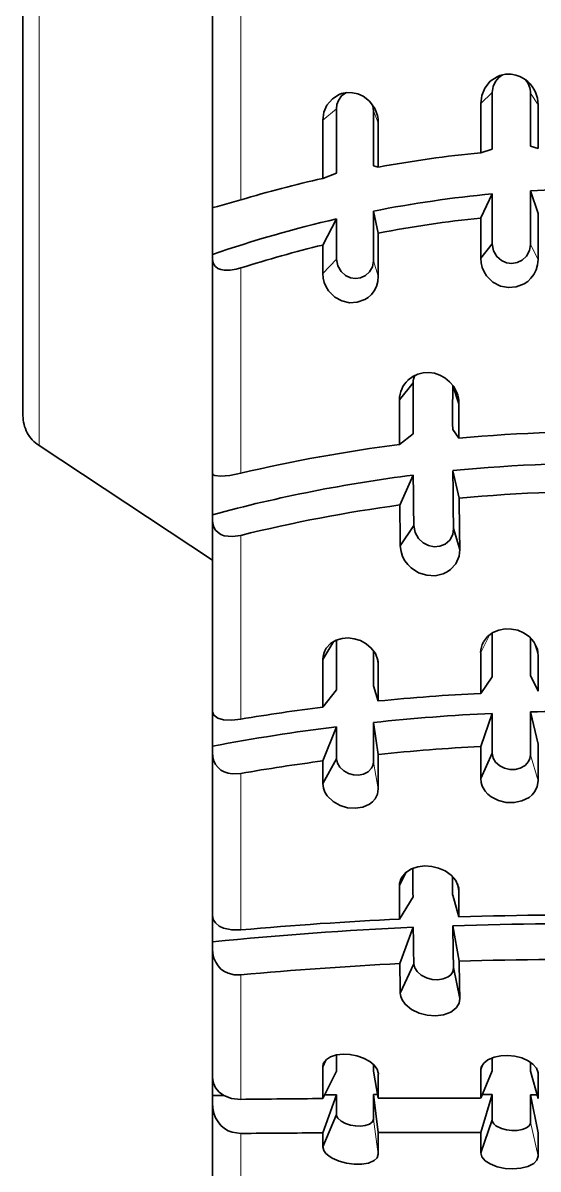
# Model space of a CAD drawing. Extents: x 2 to 295, y 3 to 209.
# Drawn here: x 138.31 to 152.71, y 71.3 to 103.33 of the extents above; entities that cross this region are included whole.
import ezdxf

# ---------------------------------------------------------------- set-up
doc = ezdxf.new("R2010")
doc.units = 0

msp = doc.modelspace()

# ---------------------------------------------------------------- linework, layer by layer
at = {"color": 7, "lineweight": 35}
for p, q in [((138.312, 116.067), (138.312, 92.355)), ((143.612, 82.317), (143.612, 116.067))]:
    msp.add_line(p, q, dxfattribs=at)
at = {"color": 7, "lineweight": 13}
msp.add_line((138.761, 91.521), (138.761, 116.067), dxfattribs=at)
at = {"color": 7, "lineweight": 35, "ltscale": 0.161322}
msp.add_line((143.612, 98.17), (143.612, 104.623), dxfattribs=at)
at = {"color": 7, "lineweight": 13, "ltscale": 0.154171}
msp.add_line((144.4, 104.553), (144.4, 98.386), dxfattribs=at)
at = {"color": 7, "lineweight": 13, "ltscale": 0.011207}
msp.add_line((151.426, 101.39), (151.103, 101.08), dxfattribs=at)
at = {"color": 7, "lineweight": 35, "ltscale": 0.03968}
msp.add_line((151.426, 101.39), (151.426, 99.803), dxfattribs=at)
at = {"color": 7, "lineweight": 35, "ltscale": 0.036994}
msp.add_line((152.495, 99.884), (152.495, 101.364), dxfattribs=at)
at = {"color": 7, "lineweight": 13, "ltscale": 0.009635}
msp.add_line((152.495, 101.364), (152.707, 101.043), dxfattribs=at)
at = {"color": 7, "lineweight": 13, "ltscale": 0.012396}
msp.add_line((147.075, 100.933), (146.692, 100.618), dxfattribs=at)
at = {"color": 7, "lineweight": 35, "ltscale": 0.034376}
msp.add_line((147.075, 100.933), (147.075, 99.558), dxfattribs=at)
at = {"color": 7, "lineweight": 35, "ltscale": 0.034436}
msp.add_line((151.103, 99.702), (151.103, 101.08), dxfattribs=at)
at = {"color": 7, "lineweight": 35, "ltscale": 0.030463}
msp.add_line((152.707, 101.043), (152.707, 99.824), dxfattribs=at)
at = {"color": 7, "lineweight": 35, "ltscale": 0.040755}
msp.add_line((146.692, 98.988), (146.692, 100.618), dxfattribs=at)
at = {"color": 7, "lineweight": 13, "ltscale": 0.009172}
msp.add_line((148.105, 100.878), (148.243, 100.539), dxfattribs=at)
at = {"color": 7, "lineweight": 35, "ltscale": 0.034323}
msp.add_line((148.105, 99.506), (148.105, 100.878), dxfattribs=at)
at = {"color": 7, "lineweight": 35, "ltscale": 0.030874}
msp.add_line((148.243, 100.539), (148.243, 99.304), dxfattribs=at)
at = {"color": 7, "lineweight": 35, "ltscale": 0.008464}
msp.add_line((151.426, 99.803), (151.103, 99.702), dxfattribs=at)
at = {"color": 7, "lineweight": 35, "ltscale": 0.005522}
msp.add_line((152.707, 99.824), (152.494, 99.884), dxfattribs=at)
at = {"color": 7, "lineweight": 35, "ltscale": 0.010722}
msp.add_line((147.075, 99.558), (147.075, 99.129), dxfattribs=at)
at = {"color": 7, "lineweight": 35, "ltscale": 0.004151}
msp.add_line((148.105, 99.34), (148.105, 99.506), dxfattribs=at)
at = {"color": 7, "lineweight": 35, "ltscale": 0.003582}
msp.add_line((148.243, 99.304), (148.105, 99.339), dxfattribs=at)
at = {"color": 7, "lineweight": 35, "ltscale": 0.010202}
msp.add_line((147.075, 99.129), (146.692, 98.988), dxfattribs=at)
at = {"color": 7, "lineweight": 35, "ltscale": 0.018688}
msp.add_line((151.103, 97.88), (151.426, 98.554), dxfattribs=at)
at = {"color": 7, "lineweight": 35, "ltscale": 0.034812}
msp.add_line((151.426, 98.554), (151.426, 97.161), dxfattribs=at)
at = {"color": 7, "lineweight": 35, "ltscale": 0.016612}
msp.add_line((152.494, 98.639), (152.707, 98.009), dxfattribs=at)
at = {"color": 7, "lineweight": 35, "ltscale": 0.037506}
msp.add_line((152.495, 97.138), (152.495, 98.639), dxfattribs=at)
at = {"color": 7, "lineweight": 35, "ltscale": 0.032758}
msp.add_line((143.612, 96.86), (143.612, 98.17), dxfattribs=at)
at = {"color": 7, "lineweight": 35, "ltscale": 0.034718}
msp.add_line((148.105, 96.683), (148.105, 98.072), dxfattribs=at)
at = {"color": 7, "lineweight": 35, "ltscale": 0.015726}
msp.add_line((148.105, 98.072), (148.243, 97.458), dxfattribs=at)
at = {"color": 7, "lineweight": 35, "ltscale": 0.032117}
msp.add_line((152.707, 98.009), (152.707, 96.724), dxfattribs=at)
at = {"color": 7, "lineweight": 35, "ltscale": 0.020598}
msp.add_line((146.692, 97.124), (147.075, 97.853), dxfattribs=at)
at = {"color": 7, "lineweight": 35, "ltscale": 0.028034}
msp.add_line((147.075, 97.853), (147.075, 96.732), dxfattribs=at)
at = {"color": 7, "lineweight": 35, "ltscale": 0.027965}
msp.add_line((151.103, 96.761), (151.103, 97.88), dxfattribs=at)
at = {"color": 7, "lineweight": 35, "ltscale": 0.030216}
msp.add_line((148.243, 97.458), (148.243, 96.25), dxfattribs=at)
at = {"color": 7, "lineweight": 35, "ltscale": 0.01986}
msp.add_line((146.692, 96.329), (146.692, 97.123), dxfattribs=at)
at = {"color": 7, "lineweight": 35, "ltscale": 0.012859}
msp.add_line((151.103, 96.761), (151.426, 97.161), dxfattribs=at)
at = {"color": 7, "lineweight": 13, "ltscale": 0.011633}
msp.add_line((152.707, 96.724), (152.495, 97.138), dxfattribs=at)
at = {"color": 7, "lineweight": 35, "ltscale": 0.003105}
msp.add_line((143.612, 96.735), (143.612, 96.86), dxfattribs=at)
at = {"color": 7, "lineweight": 35, "ltscale": 0.149815}
msp.add_line((143.612, 90.743), (143.612, 96.735), dxfattribs=at)
at = {"color": 7, "lineweight": 35, "ltscale": 0.013889}
msp.add_line((146.692, 96.329), (147.075, 96.732), dxfattribs=at)
at = {"color": 7, "lineweight": 13, "ltscale": 0.143426}
msp.add_line((144.4, 96.484), (144.4, 90.747), dxfattribs=at)
at = {"color": 7, "lineweight": 13, "ltscale": 0.011378}
msp.add_line((148.243, 96.25), (148.105, 96.683), dxfattribs=at)
at = {"color": 7, "lineweight": 35, "ltscale": 0.015203}
msp.add_line((149.213, 93.274), (148.835, 92.798), dxfattribs=at)
at = {"color": 7, "lineweight": 35, "ltscale": 0.000217333}
msp.add_line((150.321, 93.198), (150.321, 93.206), dxfattribs=at)
at = {"color": 7, "lineweight": 35, "ltscale": 0.013395}
msp.add_line((150.321, 93.198), (150.496, 92.691), dxfattribs=at)
at = {"color": 7, "lineweight": 35, "ltscale": 0.024028}
msp.add_line((150.496, 92.691), (150.495, 91.73), dxfattribs=at)
at = {"color": 7, "lineweight": 35, "ltscale": 0.007463}
msp.add_line((150.495, 91.73), (150.321, 91.972), dxfattribs=at)
at = {"color": 7, "lineweight": 35, "ltscale": 0.012119}
msp.add_line((149.213, 91.852), (148.834, 91.549), dxfattribs=at)
at = {"color": 7, "lineweight": 35, "ltscale": 0.145334}
msp.add_line((138.761, 91.521), (143.612, 88.317), dxfattribs=at)
at = {"color": 7, "lineweight": 35, "ltscale": 0.028861}
msp.add_line((143.612, 89.588), (143.612, 90.742), dxfattribs=at)
at = {"color": 7, "lineweight": 35, "ltscale": 0.022873}
msp.add_line((148.843, 89.86), (149.219, 90.694), dxfattribs=at)
at = {"color": 7, "lineweight": 35, "ltscale": 0.019716}
msp.add_line((150.326, 90.819), (150.503, 90.051), dxfattribs=at)
at = {"color": 7, "lineweight": 35, "ltscale": 0.003816}
msp.add_line((143.612, 89.435), (143.612, 89.588), dxfattribs=at)
at = {"color": 7, "lineweight": 35, "ltscale": 0.133755}
msp.add_line((143.612, 84.085), (143.612, 89.435), dxfattribs=at)
at = {"color": 7, "lineweight": 35, "ltscale": 0.016969}
msp.add_line((148.857, 88.72), (149.235, 89.284), dxfattribs=at)
at = {"color": 7, "lineweight": 35, "ltscale": 0.015401}
msp.add_line((150.52, 88.614), (150.344, 89.205), dxfattribs=at)
at = {"color": 7, "lineweight": 13, "ltscale": 0.128322}
msp.add_line((144.4, 89.01), (144.4, 83.878), dxfattribs=at)
at = {"color": 7, "lineweight": 13, "ltscale": 0.014109}
msp.add_line((151.361, 86.237), (151.103, 85.735), dxfattribs=at)
at = {"color": 7, "lineweight": 35, "ltscale": 0.030678}
msp.add_line((151.426, 86.281), (151.426, 85.054), dxfattribs=at)
at = {"color": 7, "lineweight": 35, "ltscale": 0.014793}
msp.add_line((147.002, 86.051), (146.692, 85.547), dxfattribs=at)
at = {"color": 7, "lineweight": 35, "ltscale": 0.026141}
msp.add_line((147.075, 86.086), (147.075, 85.04), dxfattribs=at)
at = {"color": 7, "lineweight": 35, "ltscale": 0.026345}
msp.add_line((152.495, 85.094), (152.495, 86.148), dxfattribs=at)
at = {"color": 7, "lineweight": 13, "ltscale": 0.009919}
msp.add_line((152.584, 86.043), (152.707, 85.665), dxfattribs=at)
at = {"color": 7, "lineweight": 35, "ltscale": 0.033422}
msp.add_line((146.692, 84.21), (146.692, 85.547), dxfattribs=at)
at = {"color": 7, "lineweight": 35, "ltscale": 0.021255}
msp.add_line((148.105, 84.942), (148.105, 85.792), dxfattribs=at)
at = {"color": 7, "lineweight": 13, "ltscale": 0.00611}
msp.add_line((148.194, 85.637), (148.243, 85.398), dxfattribs=at)
at = {"color": 7, "lineweight": 35, "ltscale": 0.028454}
msp.add_line((151.103, 84.597), (151.103, 85.735), dxfattribs=at)
at = {"color": 7, "lineweight": 35, "ltscale": 0.02519}
msp.add_line((152.707, 85.665), (152.707, 84.658), dxfattribs=at)
at = {"color": 7, "lineweight": 35, "ltscale": 0.025368}
msp.add_line((148.243, 85.398), (148.243, 84.383), dxfattribs=at)
at = {"color": 7, "lineweight": 35, "ltscale": 0.008721}
msp.add_line((147.075, 85.04), (147.075, 84.691), dxfattribs=at)
at = {"color": 7, "lineweight": 35, "ltscale": 0.003381}
msp.add_line((148.105, 84.806), (148.105, 84.942), dxfattribs=at)
at = {"color": 7, "lineweight": 35, "ltscale": 0.013992}
msp.add_line((151.426, 85.054), (151.103, 84.597), dxfattribs=at)
at = {"color": 7, "lineweight": 35, "ltscale": 0.012135}
msp.add_line((152.707, 84.658), (152.494, 85.094), dxfattribs=at)
at = {"color": 7, "lineweight": 35, "ltscale": 0.015382}
msp.add_line((147.075, 84.692), (146.692, 84.21), dxfattribs=at)
at = {"color": 7, "lineweight": 35, "ltscale": 0.011133}
msp.add_line((148.243, 84.383), (148.105, 84.806), dxfattribs=at)
at = {"color": 7, "lineweight": 35, "ltscale": 0.024105}
msp.add_line((143.612, 83.121), (143.612, 84.085), dxfattribs=at)
at = {"color": 7, "lineweight": 35, "ltscale": 0.024441}
msp.add_line((151.103, 83.115), (151.426, 84.038), dxfattribs=at)
at = {"color": 7, "lineweight": 35, "ltscale": 0.027922}
msp.add_line((151.426, 84.038), (151.426, 82.921), dxfattribs=at)
at = {"color": 7, "lineweight": 35, "ltscale": 0.023126}
msp.add_line((152.494, 84.08), (152.707, 83.18), dxfattribs=at)
at = {"color": 7, "lineweight": 35, "ltscale": 0.030101}
msp.add_line((152.495, 82.876), (152.495, 84.08), dxfattribs=at)
at = {"color": 7, "lineweight": 35, "ltscale": 0.025712}
msp.add_line((146.692, 82.708), (147.075, 83.663), dxfattribs=at)
at = {"color": 7, "lineweight": 35, "ltscale": 0.022295}
msp.add_line((147.075, 83.663), (147.075, 82.771), dxfattribs=at)
at = {"color": 7, "lineweight": 35, "ltscale": 0.027655}
msp.add_line((148.105, 82.675), (148.105, 83.782), dxfattribs=at)
at = {"color": 7, "lineweight": 35, "ltscale": 0.02255}
for p, q in [((148.105, 83.782), (148.243, 82.89)), ((148.857, 76.223), (149.235, 77.042))]:
    msp.add_line(p, q, dxfattribs=at)
at = {"color": 7, "lineweight": 35, "ltscale": 0.004411}
msp.add_line((143.612, 82.944), (143.612, 83.121), dxfattribs=at)
at = {"color": 7, "lineweight": 35, "ltscale": 0.022393}
msp.add_line((151.103, 82.219), (151.103, 83.115), dxfattribs=at)
at = {"color": 7, "lineweight": 35, "ltscale": 0.025742}
msp.add_line((152.707, 83.179), (152.707, 82.15), dxfattribs=at)
at = {"color": 7, "lineweight": 35, "ltscale": 0.113632}
msp.add_line((143.612, 78.399), (143.612, 82.945), dxfattribs=at)
at = {"color": 7, "lineweight": 35, "ltscale": 0.019801}
msp.add_line((146.692, 82.078), (147.075, 82.771), dxfattribs=at)
at = {"color": 7, "lineweight": 35, "ltscale": 0.015764}
msp.add_line((146.692, 82.078), (146.692, 82.708), dxfattribs=at)
at = {"color": 7, "lineweight": 13, "ltscale": 0.018986}
msp.add_line((148.243, 81.929), (148.105, 82.675), dxfattribs=at)
at = {"color": 7, "lineweight": 35, "ltscale": 0.024041}
msp.add_line((148.243, 82.89), (148.243, 81.929), dxfattribs=at)
at = {"color": 7, "lineweight": 35, "ltscale": 0.01931}
msp.add_line((151.103, 82.219), (151.426, 82.921), dxfattribs=at)
at = {"color": 7, "lineweight": 13, "ltscale": 0.018909}
msp.add_line((152.707, 82.15), (152.495, 82.876), dxfattribs=at)
at = {"color": 7, "lineweight": 35, "ltscale": 0.000353276}
msp.add_line((143.612, 82.317), (143.612, 82.303), dxfattribs=at)
at = {"color": 7, "lineweight": 13, "ltscale": 0.10932}
msp.add_line((144.4, 82.359), (144.4, 77.986), dxfattribs=at)
at = {"color": 7, "lineweight": 35, "ltscale": 0.010418}
msp.add_line((149.021, 79.599), (148.835, 79.227), dxfattribs=at)
at = {"color": 7, "lineweight": 35, "ltscale": 0.012962}
msp.add_line((150.32, 78.956), (150.32, 79.474), dxfattribs=at)
at = {"color": 7, "lineweight": 35, "ltscale": 0.005318}
msp.add_line((150.451, 79.284), (150.496, 79.076), dxfattribs=at)
at = {"color": 7, "lineweight": 35, "ltscale": 0.018279}
msp.add_line((149.213, 78.914), (148.834, 78.288), dxfattribs=at)
at = {"color": 7, "lineweight": 35, "ltscale": 0.015704}
msp.add_line((150.495, 78.353), (150.321, 78.956), dxfattribs=at)
at = {"color": 7, "lineweight": 35, "ltscale": 0.018089}
msp.add_line((150.496, 79.076), (150.495, 78.353), dxfattribs=at)
at = {"color": 7, "lineweight": 35, "ltscale": 0.018608}
msp.add_line((143.612, 77.655), (143.612, 78.399), dxfattribs=at)
at = {"color": 7, "lineweight": 35, "ltscale": 0.027088}
msp.add_line((148.843, 77.045), (149.219, 78.061), dxfattribs=at)
at = {"color": 7, "lineweight": 35, "ltscale": 0.025218}
msp.add_line((150.326, 78.104), (150.503, 77.111), dxfattribs=at)
at = {"color": 7, "lineweight": 35, "ltscale": 0.004872}
msp.add_line((143.612, 77.46), (143.612, 77.655), dxfattribs=at)
at = {"color": 7, "lineweight": 35, "ltscale": 0.090056}
msp.add_line((143.612, 73.858), (143.612, 77.46), dxfattribs=at)
at = {"color": 7, "lineweight": 35, "ltscale": 0.022007}
msp.add_line((150.52, 76.074), (150.344, 76.936), dxfattribs=at)
at = {"color": 7, "lineweight": 13, "ltscale": 0.086996}
msp.add_line((144.4, 76.731), (144.4, 73.252), dxfattribs=at)
at = {"color": 7, "lineweight": 35, "ltscale": 0.00533}
msp.add_line((146.779, 74.351), (146.692, 74.157), dxfattribs=at)
at = {"color": 7, "lineweight": 35, "ltscale": 0.005708}
msp.add_line((147.075, 74.493), (147.075, 74.265), dxfattribs=at)
at = {"color": 7, "lineweight": 35, "ltscale": 0.009118}
msp.add_line((151.426, 74.41), (151.426, 74.045), dxfattribs=at)
at = {"color": 7, "lineweight": 35, "ltscale": 0.022058}
msp.add_line((146.692, 73.274), (146.692, 74.157), dxfattribs=at)
at = {"color": 7, "lineweight": 35, "ltscale": 0.021361}
msp.add_line((147.075, 74.038), (146.692, 73.274), dxfattribs=at)
at = {"color": 7, "lineweight": 35, "ltscale": 0.005668}
msp.add_line((147.075, 74.265), (147.075, 74.038), dxfattribs=at)
at = {"color": 7, "lineweight": 35, "ltscale": 0.002429}
msp.add_line((148.105, 74.132), (148.105, 74.229), dxfattribs=at)
at = {"color": 7, "lineweight": 35, "ltscale": 0.002203}
msp.add_line((148.105, 74.044), (148.105, 74.132), dxfattribs=at)
at = {"color": 7, "lineweight": 35, "ltscale": 0.019305}
msp.add_line((148.243, 73.284), (148.105, 74.044), dxfattribs=at)
at = {"color": 7, "lineweight": 13, "ltscale": 0.002029}
msp.add_line((148.231, 74.036), (148.243, 73.956), dxfattribs=at)
at = {"color": 7, "lineweight": 13, "ltscale": 0.005061}
msp.add_line((151.173, 74.239), (151.103, 74.049), dxfattribs=at)
at = {"color": 7, "lineweight": 35, "ltscale": 0.01904}
msp.add_line((151.103, 73.287), (151.103, 74.049), dxfattribs=at)
at = {"color": 7, "lineweight": 35, "ltscale": 0.020597}
msp.add_line((151.426, 74.045), (151.103, 73.287), dxfattribs=at)
at = {"color": 7, "lineweight": 35, "ltscale": 0.019725}
msp.add_line((152.707, 73.28), (152.494, 74.04), dxfattribs=at)
at = {"color": 7, "lineweight": 35, "ltscale": 0.006201}
msp.add_line((152.495, 74.04), (152.495, 74.288), dxfattribs=at)
at = {"color": 7, "lineweight": 13, "ltscale": 0.003381}
msp.add_line((152.676, 74.087), (152.707, 73.955), dxfattribs=at)
at = {"color": 7, "lineweight": 35, "ltscale": 0.012543}
msp.add_line((143.612, 73.356), (143.612, 73.858), dxfattribs=at)
at = {"color": 7, "lineweight": 35, "ltscale": 0.016803}
msp.add_line((148.243, 73.956), (148.243, 73.284), dxfattribs=at)
at = {"color": 7, "lineweight": 35, "ltscale": 0.016879}
msp.add_line((152.707, 73.955), (152.707, 73.28), dxfattribs=at)
at = {"color": 7, "lineweight": 35, "ltscale": 0.007815}
msp.add_line((143.612, 73.356), (143.924, 73.359), dxfattribs=at)
at = {"color": 7, "lineweight": 35, "ltscale": 0.005185}
msp.add_line((143.612, 73.149), (143.612, 73.356), dxfattribs=at)
at = {"color": 7, "lineweight": 35, "ltscale": 0.028281}
msp.add_line((146.692, 72.317), (147.075, 73.381), dxfattribs=at)
at = {"color": 7, "lineweight": 35, "ltscale": 0.008263}
msp.add_line((146.744, 73.379), (147.075, 73.381), dxfattribs=at)
at = {"color": 7, "lineweight": 35, "ltscale": 0.013867}
msp.add_line((147.075, 73.381), (147.075, 72.827), dxfattribs=at)
at = {"color": 7, "lineweight": 35, "ltscale": 0.003003}
msp.add_line((148.105, 73.385), (148.225, 73.386), dxfattribs=at)
at = {"color": 7, "lineweight": 35, "ltscale": 0.017257}
msp.add_line((148.105, 72.695), (148.105, 73.385), dxfattribs=at)
at = {"color": 7, "lineweight": 35, "ltscale": 0.026762}
msp.add_line((148.105, 73.385), (148.243, 72.324), dxfattribs=at)
at = {"color": 7, "lineweight": 35, "ltscale": 0.027705}
msp.add_line((151.103, 72.325), (151.426, 73.385), dxfattribs=at)
at = {"color": 7, "lineweight": 35, "ltscale": 0.00703}
msp.add_line((151.145, 73.386), (151.426, 73.385), dxfattribs=at)
at = {"color": 7, "lineweight": 35, "ltscale": 0.017663}
msp.add_line((151.426, 73.385), (151.426, 72.678), dxfattribs=at)
at = {"color": 7, "lineweight": 35, "ltscale": 0.027087}
msp.add_line((152.494, 73.379), (152.707, 72.317), dxfattribs=at)
at = {"color": 7, "lineweight": 35, "ltscale": 0.019065}
msp.add_line((152.495, 72.616), (152.495, 73.379), dxfattribs=at)
at = {"color": 7, "lineweight": 35, "ltscale": 0.004627}
msp.add_line((152.495, 73.379), (152.68, 73.378), dxfattribs=at)
at = {"color": 7, "lineweight": 35, "ltscale": 0.063744}
msp.add_line((143.612, 70.599), (143.612, 73.149), dxfattribs=at)
at = {"color": 7, "lineweight": 35, "ltscale": 0.024461}
msp.add_line((146.692, 71.926), (147.075, 72.827), dxfattribs=at)
at = {"color": 7, "lineweight": 13, "ltscale": 0.024493}
msp.add_line((148.243, 71.725), (148.105, 72.695), dxfattribs=at)
at = {"color": 7, "lineweight": 35, "ltscale": 0.024338}
msp.add_line((151.103, 71.76), (151.426, 72.678), dxfattribs=at)
at = {"color": 7, "lineweight": 13, "ltscale": 0.024344}
msp.add_line((152.707, 71.666), (152.495, 72.616), dxfattribs=at)
at = {"color": 7, "lineweight": 13, "ltscale": 0.062028}
msp.add_line((144.4, 72.299), (144.4, 69.818), dxfattribs=at)
at = {"color": 7, "lineweight": 35, "ltscale": 0.009766}
msp.add_line((146.692, 71.926), (146.692, 72.317), dxfattribs=at)
at = {"color": 7, "lineweight": 35, "ltscale": 0.014967}
msp.add_line((148.243, 72.324), (148.243, 71.725), dxfattribs=at)
at = {"color": 7, "lineweight": 35, "ltscale": 0.014121}
msp.add_line((151.103, 71.76), (151.103, 72.325), dxfattribs=at)
at = {"color": 7, "lineweight": 35, "ltscale": 0.016262}
msp.add_line((152.707, 72.317), (152.707, 71.666), dxfattribs=at)
at = {"color": 7, "lineweight": 35}
for points in [[(151.103, 101.08), (151.133, 101.306), (151.218, 101.51), (151.371, 101.7), (151.562, 101.827), (151.635, 101.857)], [(151.717, 101.881), (151.606, 101.806), (151.515, 101.698), (151.449, 101.555), (151.426, 101.39)], [(151.635, 101.857), (151.796, 101.895), (151.959, 101.897), (152.081, 101.875), (152.199, 101.835), (152.314, 101.773), (152.421, 101.691)], [(146.692, 100.618), (146.722, 100.839), (146.807, 101.035), (146.958, 101.213), (147.146, 101.329), (147.217, 101.355)], [(147.332, 101.38), (147.216, 101.293), (147.127, 101.165), (147.088, 101.054), (147.075, 100.933)], [(147.217, 101.355), (147.367, 101.384), (147.52, 101.381), (147.673, 101.346), (147.819, 101.28), (147.998, 101.14), (148.145, 100.937)], [(144.4, 98.386), (143.753, 98.198), (143.629, 98.169), (143.617, 98.168), (143.614, 98.168), (143.612, 98.169), (143.612, 98.169), (143.612, 98.17)], [(151.426, 97.161), (151.461, 96.966), (151.556, 96.803), (151.685, 96.692), (151.829, 96.628), (151.978, 96.609), (152.125, 96.633), (152.266, 96.7), (152.385, 96.812), (152.469, 96.972), (152.495, 97.138)], [(143.612, 96.735), (143.621, 96.653), (143.65, 96.58), (143.697, 96.52), (143.762, 96.473), (143.843, 96.44), (143.937, 96.422), (144.099, 96.421), (144.275, 96.449), (144.4, 96.484)], [(147.075, 96.732), (147.108, 96.543), (147.201, 96.384), (147.326, 96.275), (147.465, 96.212), (147.607, 96.191), (147.748, 96.21), (147.883, 96.27), (147.998, 96.374), (148.076, 96.515), (148.105, 96.683)], [(152.707, 96.724), (152.693, 96.574), (152.652, 96.431), (152.589, 96.304), (152.507, 96.194), (152.417, 96.107), (152.316, 96.038), (152.098, 95.952), (151.876, 95.934), (151.655, 95.979), (151.445, 96.089), (151.269, 96.264), (151.199, 96.375), (151.146, 96.498), (151.114, 96.627), (151.103, 96.761)], [(148.243, 96.25), (148.23, 96.105), (148.19, 95.968), (148.128, 95.847), (148.049, 95.744), (147.96, 95.662), (147.862, 95.598), (147.656, 95.524), (147.44, 95.512), (147.226, 95.561), (147.028, 95.67), (146.854, 95.844), (146.785, 95.955), (146.732, 96.078), (146.702, 96.201), (146.692, 96.329)], [(149.072, 93.352), (149.204, 93.451), (149.349, 93.519), (149.5, 93.555), (149.655, 93.562), (149.808, 93.54), (149.958, 93.491), (150.102, 93.413), (150.234, 93.306), (150.349, 93.167), (150.436, 93.004)], [(144.4, 90.747), (144.089, 90.686), (143.83, 90.663), (143.67, 90.682), (143.627, 90.707), (143.612, 90.743)], [(143.612, 89.435), (143.621, 89.333), (143.65, 89.239), (143.697, 89.157), (143.763, 89.089), (143.844, 89.037), (143.938, 89.001), (144.157, 88.976), (144.4, 89.01)], [(149.235, 89.284), (149.269, 89.092), (149.364, 88.926), (149.494, 88.804), (149.647, 88.727), (149.807, 88.695), (149.966, 88.708), (150.115, 88.768), (150.242, 88.878), (150.325, 89.038), (150.344, 89.205)], [(150.52, 88.614), (150.498, 88.427), (150.408, 88.219), (150.264, 88.058), (150.163, 87.988), (150.055, 87.936), (149.828, 87.884), (149.595, 87.896), (149.367, 87.969), (149.159, 88.104), (149.066, 88.196), (148.985, 88.302), (148.921, 88.425), (148.877, 88.56), (148.857, 88.72)], [(151.181, 86.032), (151.298, 86.183), (151.446, 86.293), (151.611, 86.363), (151.785, 86.396), (151.961, 86.395), (152.137, 86.359), (152.304, 86.289), (152.458, 86.182), (152.586, 86.04), (152.672, 85.871)], [(146.789, 85.86), (146.911, 85.991), (147.062, 86.08), (147.228, 86.13), (147.399, 86.144), (147.572, 86.124), (147.742, 86.071), (147.903, 85.983), (148.047, 85.861), (148.161, 85.706), (148.23, 85.522)], [(144.4, 83.878), (144.145, 83.851), (143.921, 83.861), (143.755, 83.905), (143.647, 83.983), (143.612, 84.085)], [(143.612, 82.944), (143.621, 82.825), (143.65, 82.712), (143.697, 82.612), (143.763, 82.526), (143.844, 82.455), (143.939, 82.402), (144.045, 82.365), (144.159, 82.347), (144.4, 82.359)], [(147.075, 82.771), (147.098, 82.644), (147.163, 82.532), (147.276, 82.428), (147.41, 82.358), (147.551, 82.32), (147.693, 82.315), (147.831, 82.341), (147.957, 82.403), (148.054, 82.504), (148.092, 82.585), (148.105, 82.675)], [(151.426, 82.921), (151.45, 82.79), (151.517, 82.675), (151.634, 82.57), (151.772, 82.504), (151.919, 82.471), (152.067, 82.473), (152.211, 82.508), (152.342, 82.58), (152.443, 82.693), (152.481, 82.78), (152.495, 82.876)], [(148.243, 81.929), (148.22, 81.78), (148.153, 81.649), (148.083, 81.569), (147.999, 81.504), (147.806, 81.417), (147.599, 81.385), (147.386, 81.4), (147.176, 81.461), (146.98, 81.572), (146.814, 81.734), (146.752, 81.834), (146.71, 81.945), (146.692, 82.078)], [(152.707, 82.15), (152.683, 81.993), (152.614, 81.853), (152.541, 81.765), (152.454, 81.691), (152.256, 81.59), (152.04, 81.544), (151.818, 81.548), (151.599, 81.602), (151.397, 81.708), (151.307, 81.781), (151.228, 81.868), (151.147, 82.005), (151.114, 82.11), (151.103, 82.219)], [(148.889, 79.44), (149.007, 79.587), (149.166, 79.69), (149.347, 79.752), (149.539, 79.775), (149.735, 79.763), (149.929, 79.715), (150.114, 79.633), (150.279, 79.515), (150.407, 79.365), (150.484, 79.185)], [(144.4, 77.986), (144.145, 77.986), (143.921, 78.033), (143.791, 78.095), (143.692, 78.181), (143.632, 78.282), (143.612, 78.399)], [(143.612, 77.46), (143.621, 77.326), (143.65, 77.2), (143.698, 77.083), (143.763, 76.981), (143.844, 76.894), (143.94, 76.825), (144.046, 76.774), (144.218, 76.733), (144.4, 76.731)], [(149.235, 77.042), (149.259, 76.926), (149.325, 76.821), (149.443, 76.719), (149.587, 76.646), (149.743, 76.605), (149.903, 76.594), (150.057, 76.616), (150.195, 76.674), (150.27, 76.734), (150.322, 76.811), (150.344, 76.936)], [(150.52, 76.074), (150.498, 75.941), (150.431, 75.823), (150.357, 75.75), (150.269, 75.691), (150.064, 75.613), (149.84, 75.585), (149.608, 75.601), (149.381, 75.66), (149.17, 75.763), (148.992, 75.911), (148.908, 76.033), (148.871, 76.126), (148.857, 76.223)], [(146.715, 74.261), (146.792, 74.363), (146.905, 74.437), (147.072, 74.493), (147.256, 74.515), (147.448, 74.507), (147.641, 74.471), (147.828, 74.406), (148.001, 74.313), (148.122, 74.212), (148.209, 74.092), (148.24, 73.997)], [(151.121, 74.148), (151.194, 74.263), (151.307, 74.353), (151.476, 74.427), (151.664, 74.468), (151.862, 74.478), (152.061, 74.458), (152.254, 74.408), (152.433, 74.327), (152.562, 74.235), (152.659, 74.119), (152.699, 74.023)], [(144.4, 73.252), (144.144, 73.278), (143.922, 73.361), (143.791, 73.454), (143.693, 73.572), (143.633, 73.707), (143.612, 73.858)], [(143.612, 73.149), (143.621, 73.005), (143.65, 72.868), (143.697, 72.74), (143.763, 72.625), (143.844, 72.525), (143.94, 72.442), (144.046, 72.377), (144.161, 72.332), (144.4, 72.299)], [(147.075, 72.827), (147.085, 72.774), (147.115, 72.723), (147.206, 72.642), (147.327, 72.579), (147.463, 72.535), (147.604, 72.509), (147.745, 72.503), (147.879, 72.517), (147.998, 72.556), (148.082, 72.624), (148.105, 72.695)], [(151.426, 72.678), (151.437, 72.623), (151.468, 72.571), (151.527, 72.514), (151.687, 72.433), (151.828, 72.396), (151.974, 72.379), (152.121, 72.383), (152.261, 72.409), (152.385, 72.46), (152.454, 72.516), (152.492, 72.588), (152.495, 72.616)], [(148.243, 71.725), (148.212, 71.622), (148.127, 71.541), (147.964, 71.472), (147.774, 71.44), (147.565, 71.439), (147.354, 71.468), (147.145, 71.525), (146.952, 71.611), (146.859, 71.671), (146.779, 71.741), (146.721, 71.82), (146.692, 71.926)], [(152.707, 71.666), (152.674, 71.554), (152.587, 71.462), (152.418, 71.375), (152.221, 71.326), (152.006, 71.31), (151.785, 71.324), (151.568, 71.369), (151.368, 71.447), (151.23, 71.536), (151.132, 71.65), (151.103, 71.76)]]:
    msp.add_lwpolyline(points, dxfattribs=at)
for centre, radius, start, end in [((151.907, 101.365), 0.588, 359.9448, 40.4316), ((151.83, 101.044), 0.877, 359.9174, 47.6022), ((147.547, 100.879), 0.557, 359.9956, 17.1346), ((147.382, 100.537), 0.861, 0.1063, 27.6531), ((154.614, 64.026), 35.849, 95.6207, 100.2358), ((154.494, 64.613), 35.249, 102.7875, 106.6396), ((154.659, 64.481), 34.227, 88.4333, 93.6266), ((154.63, 64.8), 33.906, 95.4222, 101.0956), ((154.461, 65.566), 33.121, 102.8852, 109.1204), ((154.614, 64.156), 33.906, 95.945, 100.8304), ((154.467, 64.819), 33.227, 103.5328, 107.6362), ((149.595, 92.801), 0.76, 133.4699, 180.1952), ((384.347, 92.524), 235.135, 179.81731, 180.16385), ((149.728, 93.266), 0.515, 155.2387, 179.127), ((385.676, 92.466), 235.356, 179.82187, 180.12021), ((149.665, 92.692), 0.831, 359.9764, 22.0291), ((391.076, 92.031), 242.242, 179.81857, 180.11387), ((139.312, 92.355), 1, 180, 208.2801), ((139.312, 92.355), 1, 208.2801, 236.5601), ((154.492, 47.153), 44.756, 88.5363, 95.1227), ((154.311, 48.624), 43.274, 97.2708, 103.239), ((154.519, 48.443), 42.584, 88.5519, 95.6508), ((154.283, 50.251), 40.759, 97.137, 105.1778), ((360.268, 92.391), 211.056, 180.46054, 180.84351), ((362.009, 92.342), 211.688, 180.41216, 180.84912), ((154.504, 47.702), 42.537, 88.5404, 95.3976), ((366.671, 91.806), 216.175, 180.46514, 180.84585), ((154.296, 49.307), 40.918, 97.6573, 103.9947), ((364.08, 91.878), 215.246, 180.53698, 180.8405), ((147.244, 85.548), 0.552, 145.5677, 180.139), ((151.708, 85.734), 0.606, 150.5741, 179.9441), ((152.079, 85.664), 0.628, 0.1404, 19.282), ((147.648, 85.397), 0.595, 0.1251, 12.1401), ((154.203, 23.874), 60.802, 92.92254, 95.62461), ((153.971, 25.932), 58.731, 97.11996, 99.37918), ((154.232, 25.977), 58.129, 92.76678, 96.05053), ((154.28, 24.986), 59.12, 88.72498, 91.73037), ((153.924, 28.542), 55.545, 97.0834, 100.6997), ((154.215, 25.198), 58.001, 93.07558, 95.909), ((153.937, 27.499), 55.683, 97.4766, 99.8621), ((149.288, 79.225), 0.453, 151.67, 179.7449), ((279.815, 79.416), 130.604, 179.87072, 180.22015), ((285.912, 78.65), 137.079, 179.75875, 180.15094), ((150.019, 79.077), 0.477, 359.8545, 12.9894), ((153.651, -24.983), 103.384, 92.67048, 95.13347), ((153.71, -23.027), 101.187, 88.93226, 91.91629), ((153.669, -25.26), 103.662, 88.91365, 91.75463), ((153.692, -22.629), 100.789, 92.54363, 95.73992), ((255.348, 79.222), 106.136, 180.62688, 181.17715), ((257.167, 79.145), 106.846, 180.55808, 181.18439), ((153.682, -23.24), 100.401, 92.76224, 95.30425), ((256.322, 78.426), 107.487, 180.73614, 181.1743), ((153.699, -23.546), 100.708, 88.92548, 91.81875), ((259.079, 78.312), 108.583, 180.63347, 181.18089), ((146.942, 74.157), 0.25, 155.4206, 180.0615), ((147.977, 73.956), 0.267, 0.0635, 8.7977), ((151.383, 74.049), 0.28, 159.1561, 179.9338), ((152.418, 73.955), 0.289, 0.1055, 13.5935), ((151.528, -530.307), 603.601, 90.459066, 90.676615), ((150.16, -334.642), 407.931, 89.86766, 90.26925), ((151.65, -722.924), 795.256, 90.357194, 90.522307), ((149.777, -375.272), 447.599, 89.83026, 90.19625)]:
    msp.add_arc(centre, radius, start, end, dxfattribs=at)

doc.saveas('drawing.dxf')
